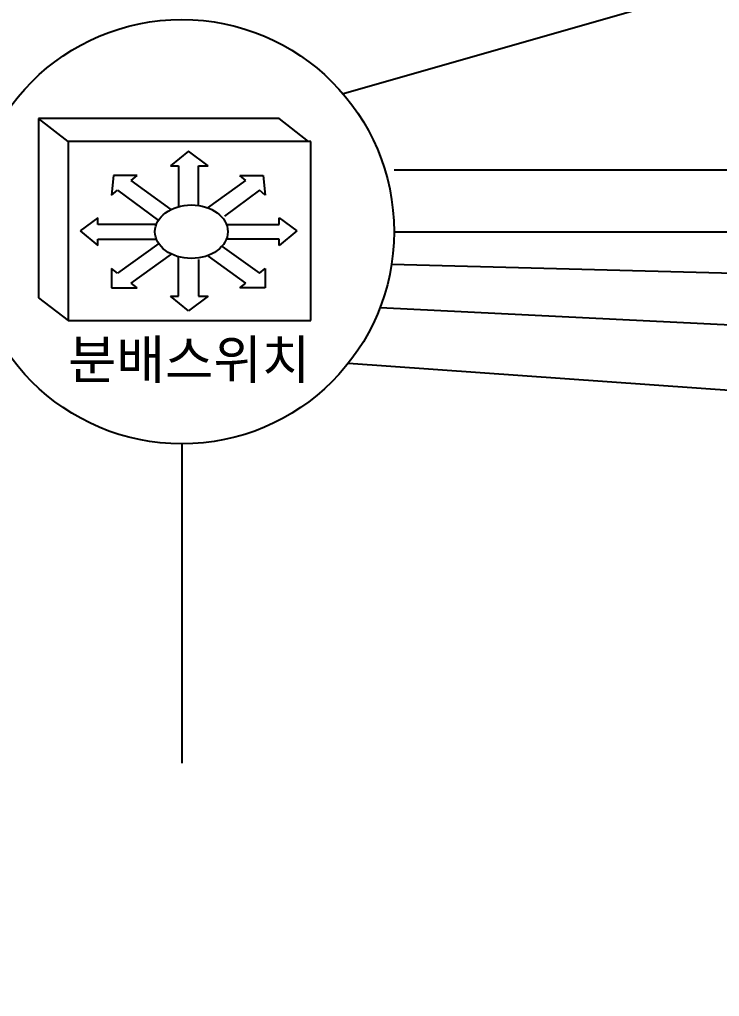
# Model space of a CAD drawing. Header units: millimetres. Extents: x 6936 to 151718, y -102387 to -11312.
# Drawn here: x 47430 to 58300, y -44779 to -29603 of the extents above; entities that cross this region are included whole.
import ezdxf
from ezdxf.enums import TextEntityAlignment as Align

# ---------------------------------------------------------------- set-up
doc = ezdxf.new("R2010")
doc.units = ezdxf.units.MM
doc.linetypes.add('HIDDEN', pattern=[0.375, 0.25, -0.125])
for name, color, linetype in [('TN-LINE', 7, 'Continuous'), ('TN-SYMB', 5, 'Continuous'), ('TN-TEXT', 3, 'Continuous')]:
    doc.layers.add(name, color=color, linetype=linetype)
doc.styles.add('STYLE1', font='GulimChe.ttf')

msp = doc.modelspace()

# ---------------------------------------------------------------- linework, layer by layer
at = {"layer": 'TN-LINE', "color": 1}
for p, q in [((68779, -26081), (52459, -30759)), ((53248, -31940), (103678, -31940)), ((53248, -32899), (131103, -32899)), ((49951, -36196), (49951, -41154))]:
    msp.add_line(p, q, dxfattribs=at)
at = {"layer": 'TN-LINE', "linetype": 'HIDDEN', "ltscale": 10000, "const_width": 1}
msp.add_lwpolyline([(27072, -12468), (85437, -12468), (85437, -39390), (13954, -39390), (13954, -12468), (15092, -12468)], dxfattribs=at)
at = {"layer": 'TN-LINE', "color": 1}
for points in [[(53209, -33403), (103663, -34730)], [(53031, -34075), (76380, -35232)], [(52541, -34939), (61960, -35611)]]:
    msp.add_lwpolyline(points, dxfattribs=at)
at = {"layer": 'TN-LINE', "const_width": 1}
msp.add_lwpolyline([(13954, -41154), (151686, -41154), (151686, -45690), (13954, -45690)], close=True, dxfattribs=at)
at = {"layer": 'TN-LINE'}
msp.add_circle((49951, -32899), 3296, dxfattribs=at)
at = {"layer": 'TN-SYMB', "linetype": 'Continuous'}
for p, q in [((48186, -31497), (47726, -31142)), ((51462, -31142), (47726, -31142)), ((47726, -31142), (47726, -33924)), ((51920, -31497), (51462, -31142)), ((51952, -31497), (48186, -31497)), ((48186, -31497), (48186, -34278)), ((51952, -34278), (51952, -31497)), ((50053, -31647), (49777, -31874)), ((50359, -31874), (50053, -31647)), ((49777, -31874), (49900, -31874)), ((49900, -31874), (49900, -32510)), ((50207, -32491), (50207, -31874)), ((50207, -31874), (50359, -31874)), ((48891, -32028), (48860, -32331)), ((49257, -32028), (48891, -32028)), ((49165, -32103), (49257, -32028)), ((49784, -32554), (49165, -32103)), ((50357, -32529), (50942, -32103)), ((50942, -32103), (50850, -32028)), ((50850, -32028), (51216, -32028)), ((51216, -32028), (51247, -32331)), ((48860, -32331), (48952, -32255)), ((48952, -32255), (49586, -32724)), ((51155, -32255), (50611, -32657)), ((51247, -32331), (51155, -32255)), ((48645, -32685), (48370, -32887)), ((48645, -32786), (48645, -32685)), ((51462, -32786), (51462, -32685)), ((51462, -32685), (51736, -32887)), ((48370, -32887), (48645, -33114)), ((49555, -32786), (48645, -32786)), ((50644, -32786), (51462, -32786)), ((51736, -32887), (51462, -33114)), ((48645, -33114), (48645, -33014)), ((48645, -33014), (49555, -33014)), ((49591, -33083), (48952, -33545)), ((51462, -33014), (50644, -33014)), ((51462, -33114), (51462, -33014)), ((50579, -33128), (51155, -33545)), ((49165, -33696), (49788, -33246)), ((49900, -33899), (49900, -33288)), ((50207, -33329), (50207, -33899)), ((50942, -33696), (50365, -33280)), ((48952, -33545), (48860, -33468)), ((48860, -33468), (48860, -33772)), ((51155, -33545), (51247, -33468)), ((51247, -33468), (51247, -33772)), ((48860, -33772), (49257, -33772)), ((49257, -33772), (49165, -33696)), ((50850, -33772), (50942, -33696)), ((51247, -33772), (50850, -33772)), ((47726, -33924), (48186, -34278)), ((50053, -34126), (49777, -33899)), ((49777, -33899), (49900, -33899)), ((50359, -33899), (50053, -34126)), ((50207, -33899), (50359, -33899)), ((48186, -34278), (51952, -34278))]:
    msp.add_line(p, q, dxfattribs=at)
msp.add_ellipse((50099, -32899), major_axis=(566, 0), ratio=0.73431, dxfattribs=at)

# ---------------------------------------------------------------- texts
at = {"layer": 'TN-TEXT', "color": 7, "style": 'STYLE1'}
msp.add_text('분배스위치', height=600, dxfattribs=at).set_placement((50064, -34885), align=Align.MIDDLE_CENTER)

doc.saveas('drawing.dxf')
